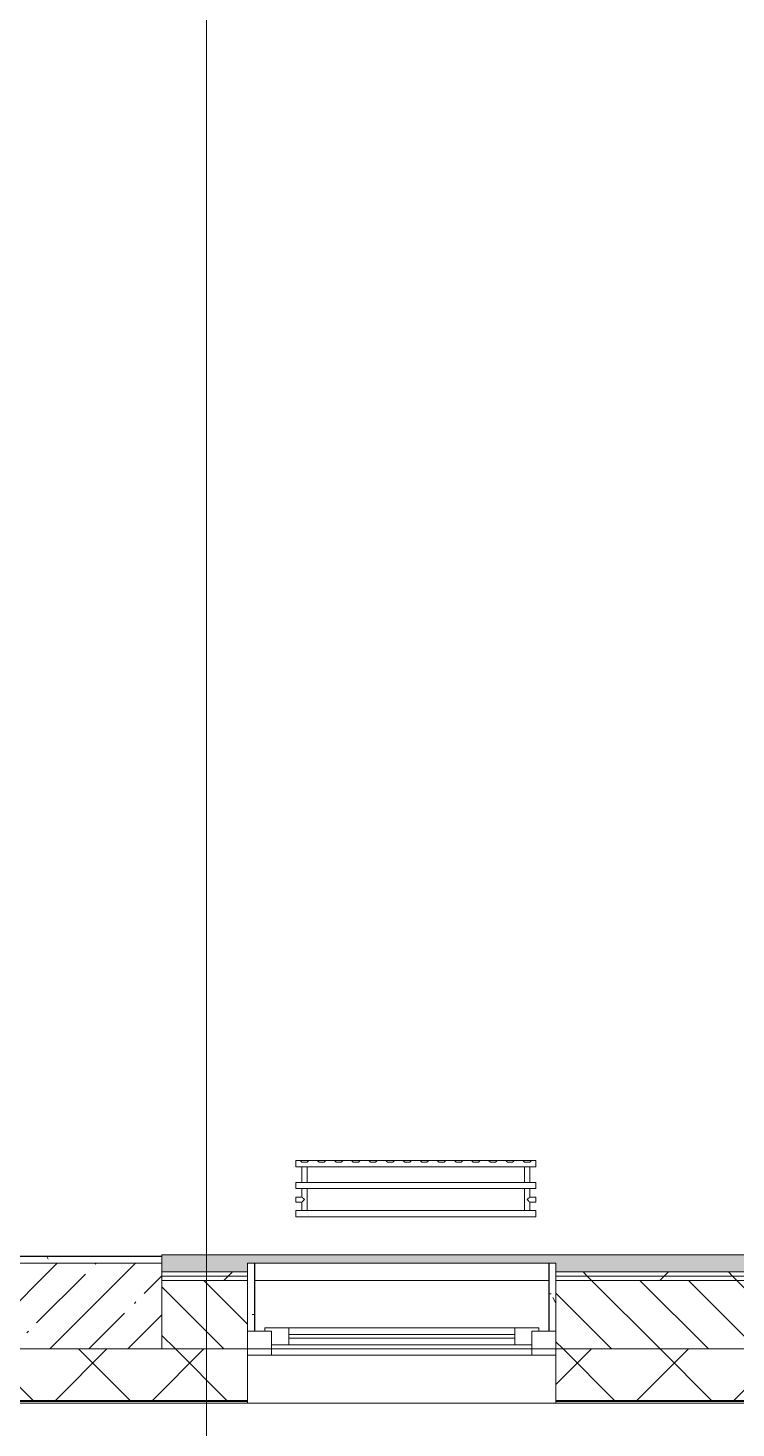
# Model space of a CAD drawing. Header units: millimetres. Extents: x -1113 to 415037, y -3642 to 354837.
# Drawn here: x 242911 to 244978, y -331 to 3755 of the extents above; entities that cross this region are included whole.
import ezdxf

# ---------------------------------------------------------------- set-up
doc = ezdxf.new("R2010")
doc.units = ezdxf.units.MM
for name, color, linetype, lineweight in [('A-GLAZ', 7, 'Continuous', 9), ('A-GLAZ-1', 7, 'Continuous', 5), ('A-WALL', 7, 'Continuous', 5), ('I-WALL', 7, 'Continuous', 5), ('S-COLS', 7, 'Continuous', 9), ('S-COLS-1', 7, 'Continuous', 5), ('Оси', 7, 'Continuous', 9)]:
    doc.layers.add(name, color=color, linetype=linetype, lineweight=lineweight)
for name, color, linetype, lineweight, true_color in [('A-WALL-1', 9, 'Continuous', 5, 0x808080), ('A-WALL-FNSH-1', 9, 'Continuous', 5, 0x808080), ('M-EQPM-1', 7, 'Continuous', 9, 0xb2b2b2)]:
    doc.layers.add(name, color=color, linetype=linetype, lineweight=lineweight, true_color=true_color)
pattern_1 = [(0, (148772.123, -1e-08), (243.84, 60.96), [20.117, -162.763, 20.117, -162.763, -975.36]), (0, (148772.123, -1e-08), (243.84, 60.96), [-365.76, 20.117, -345.643, 20.117, -162.763, -426.72]), (0, (148772.123, -1e-08), (243.84, 60.96), [-914.4, 20.117, -101.803, 20.117, -284.683]), (120, (148863.563, 30.48), (-174.71291, 180.691634), [20.117, -162.763, 20.117, -162.763, -975.36]), (120, (148863.563, 30.48), (-174.71291, 180.691634), [-365.76, 20.117, -345.643, 20.117, -162.763, -426.72]), (120, (148863.563, 30.48), (-174.71291, 180.691634), [-914.4, 20.117, -101.803, 20.117, -284.683]), (240, (148894.043, 152.4), (-69.12709, -241.651634), [20.117, -162.763, 20.117, -162.763, -975.36]), (240, (148894.043, 152.4), (-69.12709, -241.651634), [-365.76, 20.117, -345.643, 20.117, -162.763, -426.72]), (240, (148894.043, 152.4), (-69.12709, -241.651634), [-914.4, 20.117, -101.803, 20.117, -284.683])]
pattern_2 = [(45, (148772.12, -1e-08), (-212.132, 212.132), []), (135, (148772.12, -1e-08), (-212.132, -212.132), [])]

# ---------------------------------------------------------------- blocks, each defined once
blk = doc.blocks.new('120_Окно_СКБ_1Ст - 120_Окно_СКБ_1Ст 900х2500_h_ с форточкой-V347-Объем проектирования 2 этажа')
at = {"layer": 'A-GLAZ'}
for p, q in [((-450, -127), (-450, -57)), ((-450, -57), (-380, -57)), ((-380, -57), (-380, -127)), ((380, -127), (380, -57)), ((380, -57), (450, -57)), ((450, -57), (450, -127)), ((380, -87), (-380, -87)), ((-380, -87), (-380, -127)), ((-330, -137), (-330, -87)), ((330, -137), (330, -87)), ((380, -127), (380, -87)), ((-380, -127), (-450, -127)), ((-380, -127), (-400, -127)), ((-400, -127), (-400, -137)), ((-400, -137), (400, -137)), ((400, -137), (-400, -137)), ((450, -127), (380, -127)), ((400, -127), (380, -127)), ((400, -137), (400, -127))]:
    blk.add_line(p, q, dxfattribs=at)
at = {"layer": 'A-GLAZ-1'}
for p, q in [((450, -57), (-450, -57)), ((-330, -107), (330, -107)), ((330, -117), (-330, -117)), ((-430, -127), (-400, -127)), ((400, -127), (430, -127))]:
    blk.add_line(p, q, dxfattribs=at)
blk = doc.blocks.new('BSC_Колонна _Прямоугольная - 250х900-V350-Объем проектирования 2 этажа')
at = {"layer": 'S-COLS-1'}
h = blk.add_hatch(dxfattribs=at)
h.set_pattern_fill('FP_98', color=256, style=0, pattern_type=2)
h.set_pattern_definition([(45, (-94080, -25), (-114.04925, 114.04925), []), (45, (-93965.95, -25), (-114.04925, 114.04925), [201.613, -40.323, 6.706, -33.617])])
h.paths.add_polyline_path([(450, -125), (450, 125), (-450, 125), (-450, -125), (-12.4, -125)])
for p, q in [((450, 125), (-450, 125)), ((-450, 125), (-450, -125)), ((450, -125), (450, 125)), ((-450, -125), (450, -125))]:
    blk.add_line(p, q, dxfattribs=at)
blk = doc.blocks.new('radiator_prado_classic_z_tip_30_po exemplyaru - Classic Z Тип 30-300-V488-Объем проектирования 2 этажа')
at = {"layer": 'M-EQPM-1'}
for p, q in [((0, 228), (0, 210)), ((700, 228), (0, 228)), ((0, 210), (0, 228)), ((0, 228), (12.5, 228)), ((0, 210), (700, 210)), ((17.8, 210), (0, 210)), ((12.5, 228), (37.5, 228)), ((37.5, 228), (12.5, 228)), ((12.5, 228), (37.5, 228)), ((12.5, 228), (17.5, 223)), ((12.5, 228), (17.5, 223)), ((32.5, 223), (17.5, 223)), ((17.5, 223), (32.5, 223)), ((17.5, 210), (17.5, 164)), ((17.5, 210), (17.5, 164)), ((17.8, 210), (17.5, 210)), ((17.5, 210), (17.8, 210)), ((17.8, 210), (17.5, 210)), ((17.5, 210), (32.5, 210)), ((25, 210), (17.8, 210)), ((17.8, 210), (32.2, 210)), ((18.5, 210), (17.8, 210)), ((21.2, 210), (18.5, 210)), ((32.2, 210), (21.2, 210)), ((28.7, 210), (25, 210)), ((31.5, 210), (28.7, 210)), ((32.2, 210), (31.5, 210)), ((32.5, 210), (32.2, 210)), ((32.2, 210), (32.5, 210)), ((32.5, 210), (32.2, 210)), ((667.8, 210), (32.2, 210)), ((32.5, 223), (37.5, 228)), ((37.5, 228), (32.5, 223)), ((32.5, 164), (32.5, 210)), ((32.5, 164), (32.5, 210)), ((37.5, 228), (62.5, 228)), ((62.5, 228), (87.5, 228)), ((87.5, 228), (62.5, 228)), ((62.5, 228), (87.5, 228)), ((62.5, 228), (67.5, 223)), ((62.5, 228), (67.5, 223)), ((82.5, 223), (67.5, 223)), ((67.5, 223), (82.5, 223)), ((82.5, 223), (87.5, 228)), ((87.5, 228), (82.5, 223)), ((87.5, 228), (112.5, 228)), ((112.5, 228), (137.5, 228)), ((137.5, 228), (112.5, 228)), ((112.5, 228), (137.5, 228)), ((112.5, 228), (117.5, 223)), ((112.5, 228), (117.5, 223)), ((132.5, 223), (117.5, 223)), ((117.5, 223), (132.5, 223)), ((132.5, 223), (137.5, 228)), ((137.5, 228), (132.5, 223)), ((137.5, 228), (162.5, 228)), ((162.5, 228), (187.5, 228)), ((187.5, 228), (162.5, 228)), ((162.5, 228), (187.5, 228)), ((162.5, 228), (167.5, 223)), ((162.5, 228), (167.5, 223)), ((182.5, 223), (167.5, 223)), ((167.5, 223), (182.5, 223)), ((182.5, 223), (187.5, 228)), ((187.5, 228), (182.5, 223)), ((187.5, 228), (212.5, 228)), ((212.5, 228), (237.5, 228)), ((237.5, 228), (212.5, 228)), ((212.5, 228), (237.5, 228)), ((212.5, 228), (217.5, 223)), ((212.5, 228), (217.5, 223)), ((232.5, 223), (217.5, 223)), ((217.5, 223), (232.5, 223)), ((232.5, 223), (237.5, 228)), ((237.5, 228), (232.5, 223)), ((237.5, 228), (262.5, 228)), ((262.5, 228), (287.5, 228)), ((287.5, 228), (262.5, 228)), ((262.5, 228), (287.5, 228)), ((262.5, 228), (267.5, 223)), ((262.5, 228), (267.5, 223)), ((282.5, 223), (267.5, 223)), ((267.5, 223), (282.5, 223)), ((282.5, 223), (287.5, 228)), ((287.5, 228), (282.5, 223)), ((287.5, 228), (312.5, 228)), ((312.5, 228), (337.5, 228)), ((337.5, 228), (312.5, 228)), ((312.5, 228), (337.5, 228)), ((312.5, 228), (317.5, 223)), ((312.5, 228), (317.5, 223)), ((332.5, 223), (317.5, 223)), ((317.5, 223), (332.5, 223)), ((332.5, 223), (337.5, 228)), ((337.5, 228), (332.5, 223)), ((337.5, 228), (362.5, 228)), ((362.5, 228), (387.5, 228)), ((387.5, 228), (362.5, 228)), ((362.5, 228), (387.5, 228)), ((362.5, 228), (367.5, 223)), ((362.5, 228), (367.5, 223)), ((382.5, 223), (367.5, 223)), ((367.5, 223), (382.5, 223)), ((382.5, 223), (387.5, 228)), ((387.5, 228), (382.5, 223)), ((387.5, 228), (412.5, 228)), ((412.5, 228), (437.5, 228)), ((437.5, 228), (412.5, 228)), ((412.5, 228), (437.5, 228)), ((412.5, 228), (417.5, 223)), ((412.5, 228), (417.5, 223)), ((432.5, 223), (417.5, 223)), ((417.5, 223), (432.5, 223)), ((432.5, 223), (437.5, 228)), ((437.5, 228), (432.5, 223)), ((437.5, 228), (462.5, 228)), ((462.5, 228), (487.5, 228)), ((487.5, 228), (462.5, 228)), ((462.5, 228), (487.5, 228)), ((462.5, 228), (467.5, 223)), ((462.5, 228), (467.5, 223)), ((482.5, 223), (467.5, 223)), ((467.5, 223), (482.5, 223)), ((482.5, 223), (487.5, 228)), ((487.5, 228), (482.5, 223)), ((487.5, 228), (512.5, 228)), ((512.5, 228), (537.5, 228)), ((537.5, 228), (512.5, 228)), ((512.5, 228), (537.5, 228)), ((512.5, 228), (517.5, 223)), ((512.5, 228), (517.5, 223)), ((532.5, 223), (517.5, 223)), ((517.5, 223), (532.5, 223)), ((532.5, 223), (537.5, 228)), ((537.5, 228), (532.5, 223)), ((537.5, 228), (562.5, 228)), ((562.5, 228), (587.5, 228)), ((587.5, 228), (562.5, 228)), ((562.5, 228), (587.5, 228)), ((562.5, 228), (567.5, 223)), ((562.5, 228), (567.5, 223)), ((582.5, 223), (567.5, 223)), ((567.5, 223), (582.5, 223)), ((582.5, 223), (587.5, 228)), ((587.5, 228), (582.5, 223)), ((587.5, 228), (612.5, 228)), ((612.5, 228), (637.5, 228)), ((637.5, 228), (612.5, 228)), ((612.5, 228), (637.5, 228)), ((612.5, 228), (617.5, 223)), ((612.5, 228), (617.5, 223)), ((632.5, 223), (617.5, 223)), ((617.5, 223), (632.5, 223)), ((632.5, 223), (637.5, 228)), ((637.5, 228), (632.5, 223)), ((637.5, 228), (662.5, 228)), ((662.5, 228), (687.5, 228)), ((687.5, 228), (662.5, 228)), ((662.5, 228), (687.5, 228)), ((662.5, 228), (667.5, 223)), ((662.5, 228), (667.5, 223)), ((682.5, 223), (667.5, 223)), ((667.5, 223), (682.5, 223)), ((667.5, 210), (667.5, 164)), ((667.5, 210), (667.5, 164)), ((667.8, 210), (667.5, 210)), ((667.5, 210), (682.5, 210)), ((667.8, 210), (667.5, 210)), ((667.5, 210), (667.8, 210)), ((668.5, 210), (667.8, 210)), ((681.5, 210), (667.8, 210)), ((667.8, 210), (682.2, 210)), ((669.7, 210), (668.5, 210)), ((673.1, 210), (669.7, 210)), ((675, 210), (673.1, 210)), ((682.2, 210), (675, 210)), ((682.2, 210), (681.5, 210)), ((682.5, 210), (682.2, 210)), ((682.5, 210), (682.2, 210)), ((682.2, 210), (682.5, 210)), ((700, 210), (682.2, 210)), ((682.5, 223), (687.5, 228)), ((687.5, 228), (682.5, 223)), ((682.5, 164), (682.5, 210)), ((682.5, 164), (682.5, 210)), ((687.5, 228), (700, 228)), ((700, 210), (700, 228)), ((700, 228), (700, 210)), ((700, 164), (0, 164)), ((0, 164), (0, 146)), ((0, 146), (0, 164)), ((0, 164), (17.8, 164)), ((17.8, 164), (17.5, 164)), ((17.5, 164), (17.8, 164)), ((17.8, 164), (17.5, 164)), ((17.5, 164), (32.5, 164)), ((18.5, 164), (17.8, 164)), ((17.8, 164), (18.5, 164)), ((26.9, 164), (17.8, 164)), ((19.7, 164), (18.5, 164)), ((18.5, 164), (23.1, 164)), ((32.2, 164), (19.7, 164)), ((23.1, 164), (26.9, 164)), ((26.9, 164), (31.5, 164)), ((31.5, 164), (26.9, 164)), ((31.5, 164), (32.2, 164)), ((32.2, 164), (31.5, 164)), ((32.5, 164), (32.2, 164)), ((32.2, 164), (32.5, 164)), ((32.5, 164), (32.2, 164)), ((32.2, 164), (667.8, 164)), ((667.8, 164), (667.5, 164)), ((667.5, 164), (682.5, 164)), ((667.8, 164), (667.5, 164)), ((667.5, 164), (667.8, 164)), ((668.5, 164), (667.8, 164)), ((682.2, 164), (667.8, 164)), ((667.8, 164), (682.2, 164)), ((669.7, 164), (668.5, 164)), ((681.5, 164), (669.7, 164)), ((682.2, 164), (681.5, 164)), ((682.5, 164), (682.2, 164)), ((682.5, 164), (682.2, 164)), ((682.2, 164), (682.5, 164)), ((682.2, 164), (700, 164)), ((700, 146), (700, 164)), ((700, 164), (700, 146)), ((0, 146), (700, 146)), ((18.5, 146), (0, 146)), ((17.5, 146), (17.5, 121.5)), ((17.5, 146), (17.5, 121.5)), ((17.5, 146), (18.5, 146)), ((18.5, 146), (17.5, 146)), ((17.5, 146), (18.5, 146)), ((32.5, 146), (17.5, 146)), ((18.5, 146), (32.2, 146)), ((19.7, 146), (18.5, 146)), ((18.5, 146), (31.5, 146)), ((21.2, 146), (19.7, 146)), ((25, 146), (21.2, 146)), ((30.3, 146), (25, 146)), ((32.2, 146), (30.3, 146)), ((31.5, 146), (32.2, 146)), ((32.2, 146), (32.5, 146)), ((32.5, 146), (32.2, 146)), ((32.2, 146), (32.5, 146)), ((667.8, 146), (32.2, 146)), ((32.5, 82), (32.5, 146)), ((32.5, 82), (32.5, 146)), ((667.5, 146), (667.5, 82)), ((667.5, 146), (667.5, 82)), ((667.5, 146), (667.8, 146)), ((682.5, 146), (667.5, 146)), ((667.5, 146), (667.8, 146)), ((667.8, 146), (667.5, 146)), ((667.8, 146), (668.5, 146)), ((667.8, 146), (681.5, 146)), ((681.5, 146), (667.8, 146)), ((668.5, 146), (671.2, 146)), ((671.2, 146), (675, 146)), ((675, 146), (678.7, 146)), ((678.7, 146), (681.5, 146)), ((681.5, 146), (682.5, 146)), ((681.5, 146), (682.5, 146)), ((682.5, 146), (681.5, 146)), ((700, 146), (681.5, 146)), ((682.5, 121.5), (682.5, 146)), ((682.5, 121.5), (682.5, 146)), ((17.5, 121.5), (0, 121.5)), ((17.5, 121.5), (0, 121.5)), ((0, 121.5), (0, 120.5)), ((0, 106.5), (0, 121.5)), ((0, 120.5), (0, 107.5)), ((0, 120.5), (0, 119.3)), ((0, 114), (0, 120.5)), ((0, 120.5), (0, 120.5)), ((0, 119.3), (0, 117.8)), ((0, 117.8), (0, 114)), ((0, 114), (0, 110.3)), ((0, 107.5), (0, 114)), ((0, 110.3), (0, 108.7)), ((0, 108.7), (0, 107.5)), ((0, 107.5), (0, 106.5)), ((0, 107.5), (0, 107.5)), ((0, 106.5), (17.5, 106.5)), ((0, 106.5), (17.5, 106.5)), ((700, 82), (0, 82)), ((0, 82), (0, 64)), ((0, 64), (0, 82)), ((0, 82), (18.5, 82)), ((17.5, 106.5), (17.5, 82)), ((17.5, 106.5), (17.5, 82)), ((18.5, 82), (17.5, 82)), ((17.5, 82), (18.5, 82)), ((18.5, 82), (17.5, 82)), ((17.5, 82), (32.5, 82)), ((19.7, 82), (18.5, 82)), ((18.5, 82), (32.2, 82)), ((21.2, 82), (18.5, 82)), ((23.1, 82), (19.7, 82)), ((25, 82), (21.2, 82)), ((28.7, 82), (23.1, 82)), ((30.3, 82), (25, 82)), ((32.2, 82), (28.7, 82)), ((32.2, 82), (30.3, 82)), ((32.5, 82), (32.2, 82)), ((32.2, 82), (32.5, 82)), ((32.5, 82), (32.2, 82)), ((32.2, 82), (667.8, 82)), ((667.8, 82), (667.5, 82)), ((667.5, 82), (682.5, 82)), ((667.8, 82), (667.5, 82)), ((667.5, 82), (667.8, 82)), ((669.7, 82), (667.8, 82)), ((681.5, 82), (667.8, 82)), ((667.8, 82), (669.7, 82)), ((675, 82), (669.7, 82)), ((669.7, 82), (673.1, 82)), ((673.1, 82), (676.9, 82)), ((681.5, 82), (675, 82)), ((676.9, 82), (681.5, 82)), ((682.5, 82), (681.5, 82)), ((682.5, 82), (681.5, 82)), ((681.5, 82), (682.5, 82)), ((681.5, 82), (700, 82)), ((700, 121.5), (682.5, 121.5)), ((700, 121.5), (682.5, 121.5)), ((682.5, 82), (682.5, 106.5)), ((682.5, 106.5), (700, 106.5)), ((682.5, 82), (682.5, 106.5)), ((682.5, 106.5), (700, 106.5)), ((700, 121.5), (700, 106.5)), ((700, 120.5), (700, 121.5)), ((700, 121.5), (700, 120.5)), ((700, 120.5), (700, 121.5)), ((700, 107.5), (700, 120.5)), ((700, 120.5), (700, 107.5)), ((700, 119.3), (700, 120.5)), ((700, 107.5), (700, 119.3)), ((700, 106.5), (700, 107.5)), ((700, 107.5), (700, 106.5)), ((700, 106.5), (700, 107.5)), ((700, 64), (700, 82)), ((700, 82), (700, 64)), ((700, 64), (0, 64)), ((0, 64), (700, 64))]:
    blk.add_line(p, q, dxfattribs=at)
for points, knots in [([(18.5, 120.5), (18.4, 120.6), (18.3, 120.7), (18.1, 120.9), (17.9, 121.1), (17.8, 121.2), (17.7, 121.3), (17.5, 121.5), (17.5, 121.5), (17.5, 121.5)], [0.7142857, 0.7142857, 0.7142857, 0.7142857, 0.75, 0.7857143, 0.8214286, 0.8571429, 0.8928571, 0.9285714, 1, 1, 1, 1]), ([(17.5, 121.5), (17.5, 121.5), (17.5, 121.5), (17.7, 121.3), (17.8, 121.2), (17.9, 121.1), (18.1, 120.9), (18.3, 120.7), (18.4, 120.6), (18.5, 120.5)], [0, 0, 0, 0, 0.0714286, 0.1071429, 0.1428571, 0.1785714, 0.2142857, 0.25, 0.2857143, 0.2857143, 0.2857143, 0.2857143]), ([(17.5, 121.5), (17.5, 121.5), (17.5, 121.5), (17.7, 121.3), (17.8, 121.2), (17.9, 121.1), (18.1, 120.9), (18.3, 120.7), (18.4, 120.6), (18.5, 120.5)], [0, 0, 0, 0, 0.0714286, 0.1071429, 0.1428571, 0.1785714, 0.2142857, 0.25, 0.2857143, 0.2857143, 0.2857143, 0.2857143]), ([(25, 114), (24.5, 114.5), (23.6, 115.4), (22.4, 116.6), (21.6, 117.4), (21.1, 117.9), (20.8, 118.2), (20.5, 118.5), (20.2, 118.8), (19.8, 119.1), (19.6, 119.4), (19.3, 119.7), (19, 120), (18.7, 120.3), (18.5, 120.5), (18.3, 120.7), (18.1, 120.9), (17.9, 121.1), (17.8, 121.2), (17.7, 121.3), (17.5, 121.5), (17.5, 121.5), (17.5, 121.5)], [0, 0, 0, 0, 0.142857, 0.285714, 0.357143, 0.392857, 0.428571, 0.464286, 0.5, 0.535714, 0.571429, 0.607143, 0.642857, 0.678571, 0.714286, 0.75, 0.785714, 0.821429, 0.857143, 0.892857, 0.928571, 1, 1, 1, 1]), ([(17.5, 106.5), (17.5, 106.5), (17.5, 106.5), (17.7, 106.7), (17.8, 106.8), (17.9, 106.9), (18.1, 107.1), (18.3, 107.3), (18.5, 107.5), (18.7, 107.7), (19, 108), (19.3, 108.3), (19.6, 108.6), (19.8, 108.9), (20.3, 109.3), (20.7, 109.7), (21.1, 110.1), (21.6, 110.6), (22.4, 111.4), (23.6, 112.6), (24.5, 113.5), (25, 114)], [0, 0, 0, 0, 0.071429, 0.107143, 0.142857, 0.178571, 0.214286, 0.25, 0.285714, 0.321429, 0.357143, 0.392857, 0.428571, 0.464286, 0.5, 0.571429, 0.607143, 0.642857, 0.714286, 0.857143, 1, 1, 1, 1]), ([(17.5, 106.5), (17.5, 106.5), (17.5, 106.5), (17.7, 106.7), (17.8, 106.8), (17.9, 106.9), (18.1, 107.1), (18.3, 107.3), (18.4, 107.4), (18.5, 107.5)], [0, 0, 0, 0, 0.0714286, 0.1071429, 0.1428571, 0.1785714, 0.2142857, 0.25, 0.2857143, 0.2857143, 0.2857143, 0.2857143]), ([(18.5, 107.5), (18.4, 107.4), (18.3, 107.3), (18.1, 107.1), (17.9, 106.9), (17.8, 106.8), (17.7, 106.7), (17.5, 106.5), (17.5, 106.5), (17.5, 106.5)], [0.7142857, 0.7142857, 0.7142857, 0.7142857, 0.75, 0.7857143, 0.8214286, 0.8571429, 0.8928571, 0.9285714, 1, 1, 1, 1]), ([(18.5, 107.5), (18.4, 107.4), (18.3, 107.3), (18.1, 107.1), (17.9, 106.9), (17.8, 106.8), (17.7, 106.7), (17.5, 106.5), (17.5, 106.5), (17.5, 106.5)], [0.7142857, 0.7142857, 0.7142857, 0.7142857, 0.75, 0.7857143, 0.8214286, 0.8571429, 0.8928571, 0.9285714, 1, 1, 1, 1]), ([(22.1, 116.9), (21.9, 117.1), (21.6, 117.4), (21.1, 117.9), (20.8, 118.2), (20.5, 118.5), (20.2, 118.8), (19.9, 119.2), (19.7, 119.3), (19.6, 119.4)], [0.2857143, 0.2857143, 0.2857143, 0.2857143, 0.3571429, 0.3928571, 0.4285714, 0.4642857, 0.5, 0.5357143, 0.5714286, 0.5714286, 0.5714286, 0.5714286]), ([(19.6, 119.4), (19.7, 119.3), (19.9, 119.2), (20.3, 118.7), (20.7, 118.3), (21.1, 117.9), (21.6, 117.4), (21.9, 117.1), (22.1, 116.9)], [0.4285714, 0.4285714, 0.4285714, 0.4285714, 0.4642857, 0.5, 0.5714286, 0.6071429, 0.6428571, 0.7142857, 0.7142857, 0.7142857, 0.7142857]), ([(19.6, 119.4), (19.7, 119.3), (19.8, 119.1), (20.3, 118.7), (20.6, 118.4), (20.8, 118.2)], [0.4285714, 0.4285714, 0.4285714, 0.4285714, 0.4642857, 0.5, 0.5714286, 0.5714286, 0.5714286, 0.5714286]), ([(19.6, 108.6), (19.7, 108.7), (19.9, 108.8), (20.3, 109.3), (20.7, 109.7), (21.1, 110.1), (21.6, 110.6), (21.9, 110.9), (22.1, 111.1)], [0.4285714, 0.4285714, 0.4285714, 0.4285714, 0.4642857, 0.5, 0.5714286, 0.6071429, 0.6428571, 0.7142857, 0.7142857, 0.7142857, 0.7142857]), ([(22.1, 111.1), (21.9, 110.9), (21.6, 110.6), (21.1, 110.1), (20.8, 109.8), (20.5, 109.5), (20.2, 109.2), (19.8, 108.9), (19.7, 108.7), (19.6, 108.6)], [0.2857143, 0.2857143, 0.2857143, 0.2857143, 0.3571429, 0.3928571, 0.4285714, 0.4642857, 0.5, 0.5357143, 0.5714286, 0.5714286, 0.5714286, 0.5714286]), ([(20.8, 118.2), (20.9, 118.1), (21.1, 117.9), (21.6, 117.4), (21.9, 117.1), (22.1, 116.9)], [0.5714286, 0.5714286, 0.5714286, 0.5714286, 0.6071429, 0.6428571, 0.7142857, 0.7142857, 0.7142857, 0.7142857]), ([(22.1, 111.1), (21.9, 110.9), (21.6, 110.6), (21.1, 110.1), (20.9, 109.9), (20.8, 109.8)], [0.2857143, 0.2857143, 0.2857143, 0.2857143, 0.3571429, 0.3928571, 0.4285714, 0.4285714, 0.4285714, 0.4285714]), ([(675, 114), (675.5, 114.5), (676.4, 115.4), (677.6, 116.6), (678.4, 117.4), (678.9, 117.9), (679.2, 118.2), (679.5, 118.5), (679.8, 118.8), (680.1, 119.2), (680.4, 119.4), (680.7, 119.7), (681, 120), (681.3, 120.3), (681.5, 120.5), (681.7, 120.7), (681.9, 120.9), (682.1, 121.1), (682.2, 121.2), (682.3, 121.3), (682.5, 121.5), (682.5, 121.5), (682.5, 121.5)], [0, 0, 0, 0, 0.142857, 0.285714, 0.357143, 0.392857, 0.428571, 0.464286, 0.5, 0.535714, 0.571429, 0.607143, 0.642857, 0.678571, 0.714286, 0.75, 0.785714, 0.821429, 0.857143, 0.892857, 0.928571, 1, 1, 1, 1]), ([(682.5, 106.5), (682.5, 106.5), (682.5, 106.5), (682.3, 106.7), (682.2, 106.8), (682.1, 106.9), (681.9, 107.1), (681.7, 107.3), (681.5, 107.5), (681.3, 107.7), (681, 108), (680.7, 108.3), (680.4, 108.6), (680.1, 108.8), (679.7, 109.3), (679.3, 109.7), (678.9, 110.1), (678.4, 110.6), (677.6, 111.4), (676.4, 112.6), (675.5, 113.5), (675, 114)], [0, 0, 0, 0, 0.071429, 0.107143, 0.142857, 0.178571, 0.214286, 0.25, 0.285714, 0.321429, 0.357143, 0.392857, 0.428571, 0.464286, 0.5, 0.571429, 0.607143, 0.642857, 0.714286, 0.857143, 1, 1, 1, 1]), ([(680.4, 119.4), (680.3, 119.3), (680.1, 119.2), (679.7, 118.7), (679.3, 118.3), (678.9, 117.9), (678.4, 117.4), (678.1, 117.1), (677.9, 116.9)], [0.4285714, 0.4285714, 0.4285714, 0.4285714, 0.4642857, 0.5, 0.5714286, 0.6071429, 0.6428571, 0.7142857, 0.7142857, 0.7142857, 0.7142857]), ([(680.4, 119.4), (680.3, 119.3), (680.1, 119.2), (679.7, 118.7), (679.3, 118.3), (678.9, 117.9), (678.4, 117.4), (678.1, 117.1), (677.9, 116.9)], [0.4285714, 0.4285714, 0.4285714, 0.4285714, 0.4642857, 0.5, 0.5714286, 0.6071429, 0.6428571, 0.7142857, 0.7142857, 0.7142857, 0.7142857]), ([(677.9, 116.9), (678.1, 117.1), (678.4, 117.4), (678.9, 117.9), (679.2, 118.2), (679.5, 118.5), (679.8, 118.8), (680.1, 119.2), (680.3, 119.3), (680.4, 119.4)], [0.2857143, 0.2857143, 0.2857143, 0.2857143, 0.3571429, 0.3928571, 0.4285714, 0.4642857, 0.5, 0.5357143, 0.5714286, 0.5714286, 0.5714286, 0.5714286]), ([(677.9, 111.1), (678.1, 110.9), (678.4, 110.6), (678.9, 110.1), (679.1, 109.9), (679.2, 109.8)], [0.2857143, 0.2857143, 0.2857143, 0.2857143, 0.3571429, 0.3928571, 0.4285714, 0.4285714, 0.4285714, 0.4285714]), ([(677.9, 111.1), (678.1, 110.9), (678.4, 110.6), (678.9, 110.1), (679.2, 109.8), (679.5, 109.5), (679.8, 109.2), (680.1, 108.8), (680.3, 108.7), (680.4, 108.6)], [0.2857143, 0.2857143, 0.2857143, 0.2857143, 0.3571429, 0.3928571, 0.4285714, 0.4642857, 0.5, 0.5357143, 0.5714286, 0.5714286, 0.5714286, 0.5714286]), ([(680.4, 108.6), (680.3, 108.7), (680.1, 108.8), (679.7, 109.3), (679.3, 109.7), (678.9, 110.1), (678.4, 110.6), (678.1, 110.9), (677.9, 111.1)], [0.4285714, 0.4285714, 0.4285714, 0.4285714, 0.4642857, 0.5, 0.5714286, 0.6071429, 0.6428571, 0.7142857, 0.7142857, 0.7142857, 0.7142857]), ([(682.5, 121.5), (682.5, 121.5), (682.5, 121.5), (682.3, 121.3), (682.2, 121.2), (682.1, 121.1), (681.9, 120.9), (681.7, 120.7), (681.6, 120.6), (681.5, 120.5)], [0, 0, 0, 0, 0.0714286, 0.1071429, 0.1428571, 0.1785714, 0.2142857, 0.25, 0.2857143, 0.2857143, 0.2857143, 0.2857143]), ([(682.5, 121.5), (682.5, 121.5), (682.5, 121.5), (682.3, 121.3), (682.2, 121.2), (682.1, 121.1), (681.9, 120.9), (681.7, 120.7), (681.6, 120.6), (681.5, 120.5)], [0, 0, 0, 0, 0.0714286, 0.1071429, 0.1428571, 0.1785714, 0.2142857, 0.25, 0.2857143, 0.2857143, 0.2857143, 0.2857143]), ([(681.5, 120.5), (681.6, 120.6), (681.7, 120.7), (681.9, 120.9), (682.1, 121.1), (682.2, 121.2), (682.3, 121.3), (682.5, 121.5), (682.5, 121.5), (682.5, 121.5)], [0.7142857, 0.7142857, 0.7142857, 0.7142857, 0.75, 0.7857143, 0.8214286, 0.8571429, 0.8928571, 0.9285714, 1, 1, 1, 1]), ([(681.5, 107.5), (681.6, 107.4), (681.7, 107.3), (681.9, 107.1), (682.1, 106.9), (682.2, 106.8), (682.3, 106.7), (682.5, 106.5), (682.5, 106.5), (682.5, 106.5)], [0.7142857, 0.7142857, 0.7142857, 0.7142857, 0.75, 0.7857143, 0.8214286, 0.8571429, 0.8928571, 0.9285714, 1, 1, 1, 1]), ([(681.5, 107.5), (681.6, 107.4), (681.7, 107.3), (681.9, 107.1), (682.1, 106.9), (682.2, 106.8), (682.3, 106.7), (682.5, 106.5), (682.5, 106.5), (682.5, 106.5)], [0.7142857, 0.7142857, 0.7142857, 0.7142857, 0.75, 0.7857143, 0.8214286, 0.8571429, 0.8928571, 0.9285714, 1, 1, 1, 1]), ([(682.5, 106.5), (682.5, 106.5), (682.5, 106.5), (682.3, 106.7), (682.2, 106.8), (682.1, 106.9), (681.9, 107.1), (681.7, 107.3), (681.6, 107.4), (681.5, 107.5)], [0, 0, 0, 0, 0.0714286, 0.1071429, 0.1428571, 0.1785714, 0.2142857, 0.25, 0.2857143, 0.2857143, 0.2857143, 0.2857143])]:
    blk.add_open_spline(points, degree=3, knots=knots, dxfattribs=at)
for points in [[(19.6, 119.4), (19.5, 119.5), (19.3, 119.7), (19, 120), (18.7, 120.3), (18.6, 120.4), (18.5, 120.5)], [(18.5, 120.5), (18.6, 120.4), (18.7, 120.3), (19, 120), (19.3, 119.7), (19.5, 119.5), (19.6, 119.4)], [(18.5, 120.5), (18.6, 120.4), (18.7, 120.3), (19, 120), (19.3, 119.7), (19.5, 119.5), (19.6, 119.4)], [(18.5, 107.5), (18.6, 107.6), (18.7, 107.7), (19, 108), (19.3, 108.3), (19.5, 108.5), (19.6, 108.6)], [(19.6, 108.6), (19.5, 108.5), (19.3, 108.3), (19, 108), (18.7, 107.7), (18.6, 107.6), (18.5, 107.5)], [(19.6, 108.6), (19.5, 108.5), (19.3, 108.3), (19, 108), (18.7, 107.7), (18.6, 107.6), (18.5, 107.5)], [(20.8, 109.8), (20.7, 109.7), (20.5, 109.5), (20.2, 109.2), (19.9, 108.8), (19.7, 108.7), (19.6, 108.6)], [(25, 114), (24.5, 114.5), (23.6, 115.4), (22.6, 116.4), (22.1, 116.9)], [(22.1, 116.9), (22.6, 116.4), (23.6, 115.4), (24.5, 114.5), (25, 114)], [(22.1, 116.9), (22.6, 116.4), (23.6, 115.4), (24.5, 114.5), (25, 114)], [(22.1, 111.1), (22.6, 111.6), (23.6, 112.6), (24.5, 113.5), (25, 114)], [(25, 114), (24.5, 113.5), (23.6, 112.6), (22.6, 111.6), (22.1, 111.1)], [(25, 114), (24.5, 113.5), (23.6, 112.6), (22.6, 111.6), (22.1, 111.1)], [(677.9, 116.9), (677.4, 116.4), (676.4, 115.4), (675.5, 114.5), (675, 114)], [(677.9, 116.9), (677.4, 116.4), (676.4, 115.4), (675.5, 114.5), (675, 114)], [(675, 114), (675.5, 114.5), (676.4, 115.4), (677.4, 116.4), (677.9, 116.9)], [(675, 114), (675.5, 113.5), (676.4, 112.6), (677.4, 111.6), (677.9, 111.1)], [(675, 114), (675.5, 113.5), (676.4, 112.6), (677.4, 111.6), (677.9, 111.1)], [(677.9, 111.1), (677.4, 111.6), (676.4, 112.6), (675.5, 113.5), (675, 114)], [(679.2, 109.8), (679.3, 109.7), (679.5, 109.5), (679.8, 109.2), (680.1, 108.8), (680.3, 108.7), (680.4, 108.6)], [(681.5, 120.5), (681.4, 120.4), (681.3, 120.3), (681, 120), (680.7, 119.7), (680.5, 119.5), (680.4, 119.4)], [(681.5, 120.5), (681.4, 120.4), (681.3, 120.3), (681, 120), (680.7, 119.7), (680.5, 119.5), (680.4, 119.4)], [(680.4, 119.4), (680.5, 119.5), (680.7, 119.7), (681, 120), (681.3, 120.3), (681.4, 120.4), (681.5, 120.5)], [(680.4, 108.6), (680.5, 108.5), (680.7, 108.3), (681, 108), (681.3, 107.7), (681.4, 107.6), (681.5, 107.5)], [(680.4, 108.6), (680.5, 108.5), (680.7, 108.3), (681, 108), (681.3, 107.7), (681.4, 107.6), (681.5, 107.5)], [(681.5, 107.5), (681.4, 107.6), (681.3, 107.7), (681, 108), (680.7, 108.3), (680.5, 108.5), (680.4, 108.6)]]:
    blk.add_open_spline(points, degree=3, dxfattribs=at)

msp = doc.modelspace()

# ---------------------------------------------------------------- hatches: boundary and pattern name
at = {"layer": 'A-WALL'}
h = msp.add_hatch(dxfattribs=at)
h.set_pattern_fill('FP_2', color=256, style=0, pattern_type=2)
h.set_pattern_definition([(135, (148772.12, -1e-08), (-70.71068, -70.71068), [])])
h.paths.add_polyline_path([(249602.1, -100), (250502.1, -100), (250502.1, 100), (249602.1, 100), (249602.1, 57.3)])
h.paths.add_polyline_path([(240702.1, -100), (241502.1, -100), (241502.1, 100), (240702.1, 100), (240702.1, -48)])
h.paths.add_polyline_path([(258522.1, -100), (259002.1, -100), (259002.1, 100), (257702.1, 100), (257702.1, -100), (258442.1, -100)])
h.paths.add_polyline_path([(252958, -100), (253602.1, -100), (253602.1, 100), (252552.1, 100), (252552.1, -100)])
h.paths.add_polyline_path([(271602.1, -100), (271602.1, 100), (270802.1, 100), (270802.1, -100), (271026.3, -100)])
h.paths.add_polyline_path([(243552.1, -100), (243552.1, 100), (243302.1, 100), (243302.1, -100)])
h.paths.add_polyline_path([(244452.1, -100), (247802.1, -100), (247802.1, 100), (244452.1, 100), (244452.1, 64.3)])
h.paths.add_polyline_path([(267602.1, -100), (268102.1, -100), (268102.1, 100), (267602.1, 100), (267602.1, -1.2)])
h.paths.add_polyline_path([(251652.1, -100), (251652.1, 100), (251402.1, 100), (251402.1, -100), (251512.5, -100)])
h.paths.add_polyline_path([(264402.1, -100), (264402.1, 100), (263352.1, 100), (263352.1, -100), (263799, -100)])
h.paths.add_polyline_path([(262202.1, -100), (262452.1, -100), (262452.1, 100), (262202.1, 100), (262202.1, -84.1)])
h = msp.add_hatch(dxfattribs=at)
h.set_pattern_fill('FP_24', color=256, style=0, pattern_type=2)
h.set_pattern_definition([(45, (148772.12, -1e-08), (-141.42136, 141.42136), []), (135, (148772.12, -1e-08), (-141.42136, -141.42136), [])])
h.paths.add_polyline_path([(273849.2, -250), (273852.1, -250), (273852.1, -100), (272502.1, -100), (272502.1, -250), (273704.4, -250)])
h.paths.add_polyline_path([(269902.1, -250), (269902.1, -100), (269002.1, -100), (269002.1, -250), (269782.1, -250)])
h.paths.add_polyline_path([(270802.1, -250), (271602.1, -250), (271602.1, -100), (270802.1, -100)])
h.paths.add_polyline_path([(268102.1, -250), (268102.1, -100), (266702.1, -100), (266702.1, -250), (267930.1, -250)])
h.paths.add_polyline_path([(262202.1, -250), (262452.1, -250), (262452.1, -100), (261302.1, -100), (261302.1, -250), (261630.8, -250)])
h.paths.add_polyline_path([(263352.1, -250), (264402.1, -250), (264402.1, -100), (263352.1, -100)])
h.paths.add_polyline_path([(256571.6, -250), (256802.1, -250), (256802.1, -100), (255902.1, -100), (255902.1, -250)])
h.paths.add_polyline_path([(257702.1, -250), (259002.1, -250), (259002.1, -100), (257702.1, -100)])
h.paths.add_polyline_path([(253602.1, -250), (253602.1, -100), (252552.1, -100), (252552.1, -250), (252958, -250)])
h.paths.add_polyline_path([(251652.1, -250), (251652.1, -100), (249602.1, -100), (249602.1, -250), (251512.5, -250)])
h.paths.add_polyline_path([(248621.5, -250), (248702.1, -250), (248702.1, -100), (244452.1, -100), (244452.1, -250), (247898.8, -250)])
h.paths.add_polyline_path([(242839.7, -250), (243552.1, -250), (243552.1, -100), (242402.1, -100), (242402.1, -250)])
h.paths.add_polyline_path([(241502.1, -250), (241502.1, -100), (240702.1, -100), (240702.1, -250), (241394.2, -250)])
h.paths.add_polyline_path([(239802.1, -250), (239802.1, -100), (237982.1, -100), (237982.1, -250), (239226, -250)])
at = {"layer": 'I-WALL'}
h = msp.add_hatch(dxfattribs=at)
h.set_pattern_fill('FP_191', color=256, style=0, pattern_type=2)
h.set_pattern_definition(pattern_1)
h.paths.add_polyline_path([(243302.1, 150), (243302.1, 170), (241214.1, 170), (241213.1, 150), (242839.7, 150)])
h = msp.add_hatch(color=256, dxfattribs=at)
h.paths.add_polyline_path([(245732.1, 125), (247802.1, 125), (247802.1, 175), (245502.1, 175), (245502.1, 125), (245730.6, 125)])
h.paths.add_polyline_path([(244452.1, 125), (245052.1, 125), (245052.1, 175), (243302.1, 175), (243302.1, 125), (243552.1, 125), (243552.1, 150), (244452.1, 150)])
h.paths.add_polyline_path([(245077.1, 125), (245477.1, 125.1), (245477.1, 175), (245077.1, 175), (245077.1, 131.5)])
h = msp.add_hatch(dxfattribs=at)
h.set_pattern_fill('FP_192', color=256, style=0, pattern_type=2)
h.set_pattern_definition(pattern_2)
h.paths.add_polyline_path([(247802.1, 112.5), (247802.1, 125), (244452.1, 125), (244452.1, 112.5), (247537.4, 112.5)])
h.paths.add_polyline_path([(243302.1, 112.5), (243552.1, 112.5), (243552.1, 125), (243302.1, 125)])
h = msp.add_hatch(dxfattribs=at)
h.set_pattern_fill('FP_191', color=256, style=0, pattern_type=2)
h.set_pattern_definition(pattern_1)
h.paths.add_polyline_path([(243552.1, -48), (243572.1, -48), (243572.1, 150), (243552.1, 150), (243552.1, 100)])
h = msp.add_hatch(dxfattribs=at)
h.set_pattern_fill('FP_191', color=256, style=0, pattern_type=2)
h.set_pattern_definition(pattern_1)
h.paths.add_polyline_path([(244432.1, -48), (244452.1, -48), (244452.1, 150), (244432.1, 149.2), (244432.1, -38)])
h = msp.add_hatch(dxfattribs=at)
h.set_pattern_fill('FP_192', color=256, style=0, pattern_type=2)
h.set_pattern_definition(pattern_2)
h.paths.add_polyline_path([(247802.1, 100), (247802.1, 112.5), (244452.1, 112.5), (244452.1, 100), (247537.4, 100)])
h.paths.add_polyline_path([(243552.1, 100), (243552.1, 112.5), (243302.1, 112.5), (243302.1, 100)])

# ---------------------------------------------------------------- linework, layer by layer
at = {"layer": 'A-WALL'}
for p, q in [((241213.1, 170), (243302.1, 170)), ((243302.1, 175), (243302.1, 150)), ((243302.1, 125), (243552.1, 125)), ((244452.1, 125), (245052.1, 125)), ((243302.1, 112.5), (243552.1, 112.5)), ((243552.1, 100), (243302.1, 100)), ((244452.1, 112.5), (247802.1, 112.5)), ((247802.1, 100), (244452.1, 100)), ((243302.1, -100), (243552.1, -100)), ((243552.1, -100), (243302.1, -100)), ((244452.1, -100), (247802.1, -100)), ((247802.1, -100), (244452.1, -100)), ((242402.1, -250), (243552.1, -250)), ((242402.1, -253), (243552.1, -253)), ((244452.1, -258), (243552.1, -258)), ((244452.1, -250), (248702.1, -250)), ((244452.1, -253), (248702.1, -253))]:
    msp.add_line(p, q, dxfattribs=at)
at = {"layer": 'A-WALL-1'}
for p, q in [((245052.1, 175), (243302.1, 175)), ((243552.1, -250), (243552.1, 150)), ((243552.1, 150), (244452.1, 150)), ((243552.1, 150), (243552.1, -48)), ((243572.1, -48), (243572.1, 150)), ((244452.1, 150), (244432.1, 150)), ((244432.1, 150), (244432.1, -48)), ((244452.1, 150), (244452.1, -250)), ((244452.1, -48), (244452.1, 150)), ((243552.1, -48), (243572.1, -48)), ((244432.1, -48), (244452.1, -48))]:
    msp.add_line(p, q, dxfattribs=at)
at = {"layer": 'A-WALL-FNSH-1'}
for p, q in [((243302.1, 171), (241214.1, 171)), ((243573.1, -48), (243573.1, 150)), ((244432.1, 150), (244431.1, 150)), ((244431.1, 150), (244431.1, -48)), ((243572.1, -48), (243573.1, -48)), ((244431.1, -48), (244432.1, -48)), ((242402.1, -258), (243552.1, -258)), ((243552.1, -258), (243552.1, -250)), ((244452.1, -250), (244452.1, -258)), ((244452.1, -258), (248702.1, -258))]:
    msp.add_line(p, q, dxfattribs=at)
at = {"layer": 'I-WALL'}
for p, q in [((244432.1, 100), (243572.1, 100)), ((244452.1, -100), (243552.1, -100))]:
    msp.add_line(p, q, dxfattribs=at)
at = {"layer": 'Оси'}
msp.add_lwpolyline([(243432.1, -1906.3), (243432.1, 3093.7), (243432.1, 16915.1), (243432.1, 21915.1)], dxfattribs=at)

# ---------------------------------------------------------------- block references
at = {"layer": 'A-GLAZ', "color": 3, "rotation": 180}
msp.add_blockref('120_Окно_СКБ_1Ст - 120_Окно_СКБ_1Ст 900х2500_h_ с форточкой-V347-Объем проектирования 2 этажа', (244002.1, -175), dxfattribs=at)
at = {"layer": 'M-EQPM-1'}
msp.add_blockref('radiator_prado_classic_z_tip_30_po exemplyaru - Classic Z Тип 30-300-V488-Объем проектирования 2 этажа', (243693.2, 222), dxfattribs=at)
at = {"layer": 'S-COLS'}
msp.add_blockref('BSC_Колонна _Прямоугольная - 250х900-V350-Объем проектирования 2 этажа', (242852.1, 25), dxfattribs=at)

doc.saveas('drawing.dxf')
